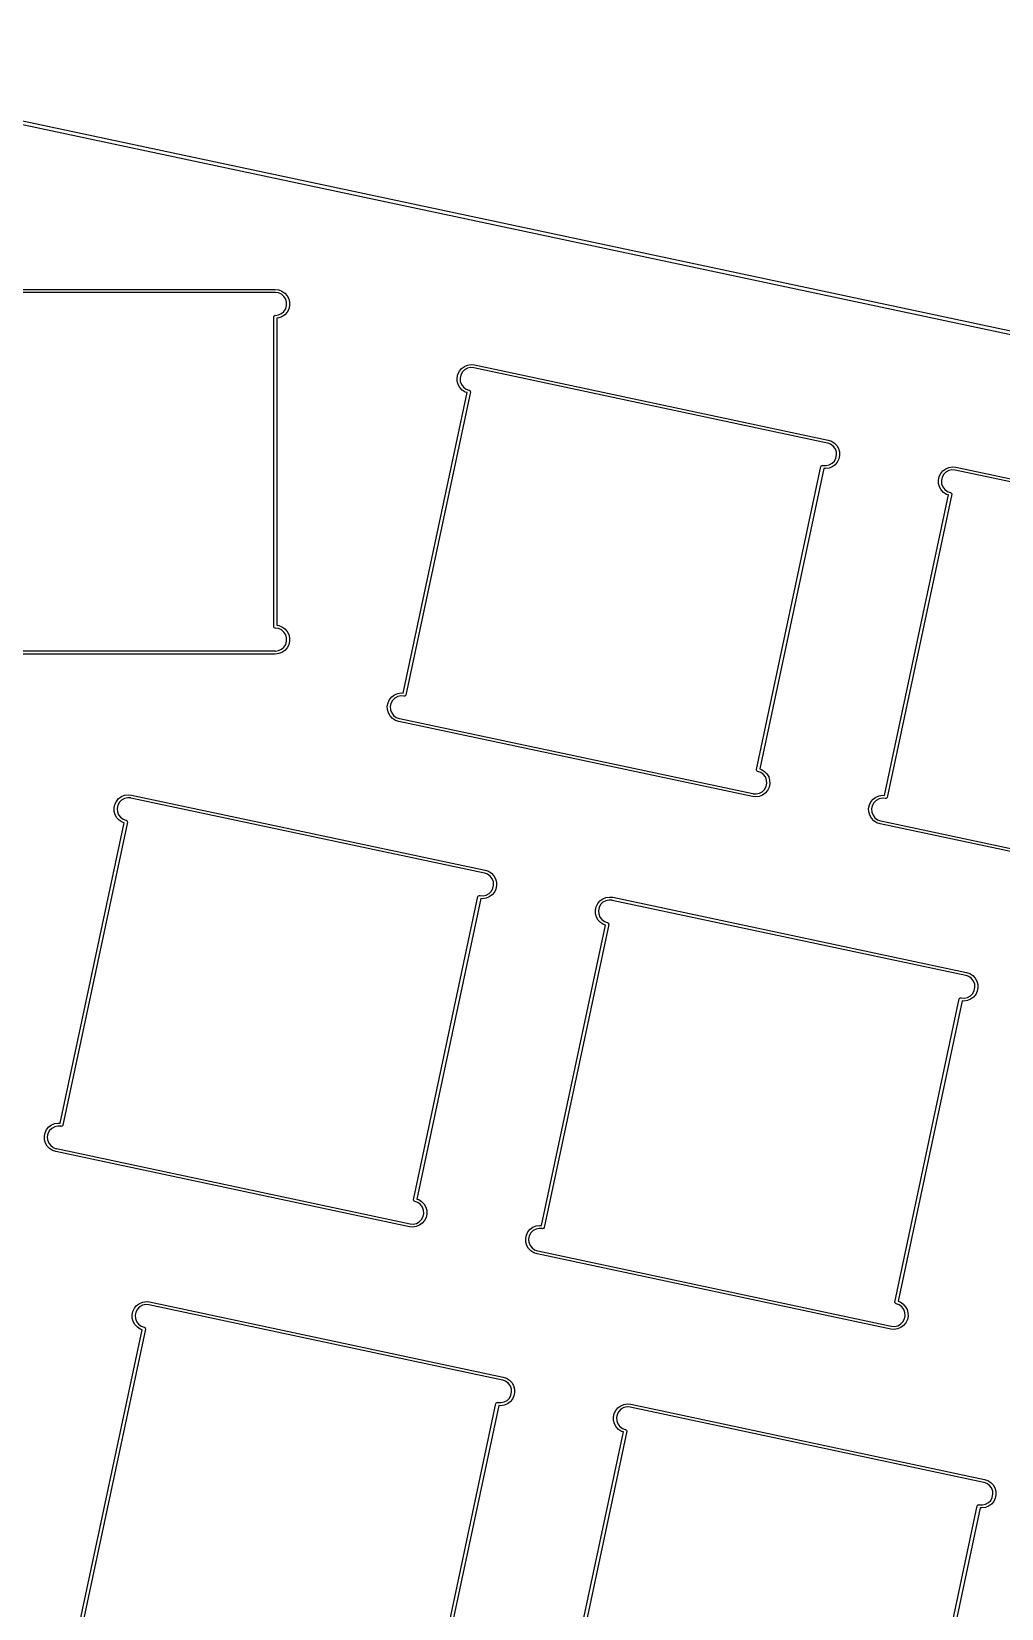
# Model space of a CAD drawing. Extents: x 11 to 430, y -338 to -15.
# Drawn here: x 88 to 125.6, y -272.5 to -211.4 of the extents above; entities that cross this region are included whole.
import ezdxf

# ---------------------------------------------------------------- set-up
doc = ezdxf.new("R2010")
doc.units = 0
doc.layers.add('BLACK', color=7, linetype='CONTINUOUS')

msp = doc.modelspace()

# ---------------------------------------------------------------- linework, layer by layer
at = {"layer": 'BLACK', "linetype": 'CONTINUOUS'}
for p, q in [((179.406, -234.541), (71.3521, -211.575)), ((71.3756, -211.427), (179.437, -234.394)), ((83.4423, -221.412), (97.4377, -221.412)), ((97.4377, -221.532), (83.4423, -221.532)), ((97.4377, -221.412), (97.5717, -221.428)), ((97.4458, -221.529), (97.4377, -221.532)), ((97.5629, -221.545), (97.4458, -221.529)), ((97.678, -221.598), (97.5629, -221.545)), ((97.5717, -221.428), (97.6979, -221.476)), ((97.7736, -221.681), (97.678, -221.598)), ((97.6979, -221.476), (97.809, -221.553)), ((97.809, -221.553), (97.8986, -221.654)), ((97.842, -221.787), (97.7736, -221.681)), ((97.7736, -222.263), (97.842, -222.157)), ((97.8777, -221.909), (97.842, -221.787)), ((97.842, -222.157), (97.8777, -222.035)), ((97.8777, -222.035), (97.8777, -221.909)), ((97.8986, -221.654), (97.9613, -221.773)), ((97.9613, -222.17), (97.8986, -222.29)), ((97.9613, -221.773), (97.9936, -221.904)), ((97.9936, -222.039), (97.9613, -222.17)), ((97.9936, -221.904), (97.9936, -222.039)), ((97.3777, -222.472), (97.3953, -222.429)), ((97.3777, -234.467), (97.3777, -222.472)), ((97.3953, -222.429), (97.4377, -222.412)), ((97.4377, -222.412), (97.4458, -222.415)), ((97.4458, -222.415), (97.5629, -222.398)), ((97.5717, -222.516), (97.4977, -222.525)), ((97.4977, -222.525), (97.4977, -234.415)), ((97.5629, -222.398), (97.678, -222.346)), ((97.6979, -222.468), (97.5717, -222.516)), ((97.678, -222.346), (97.7736, -222.263)), ((97.809, -222.391), (97.6979, -222.468)), ((97.8986, -222.29), (97.809, -222.391)), ((104.506, -224.698), (104.565, -224.577)), ((104.565, -224.577), (104.652, -224.473)), ((104.679, -224.615), (104.619, -224.727)), ((104.652, -224.473), (104.76, -224.393)), ((104.768, -224.525), (104.679, -224.615)), ((104.76, -224.393), (104.885, -224.341)), ((104.879, -224.464), (104.768, -224.525)), ((105.002, -224.437), (104.879, -224.464)), ((104.885, -224.341), (105.018, -224.32)), ((105.12, -224.445), (105.002, -224.437)), ((105.018, -224.32), (105.153, -224.332)), ((105.128, -224.449), (105.12, -224.445)), ((105.128, -224.45), (105.128, -224.449)), ((118.817, -227.359), (105.128, -224.45)), ((105.153, -224.332), (105.153, -224.332)), ((105.153, -224.332), (105.153, -224.332)), ((105.153, -224.332), (105.153, -224.332)), ((105.153, -224.332), (118.842, -227.242)), ((104.478, -224.83), (104.506, -224.698)), ((104.483, -224.965), (104.478, -224.83)), ((104.519, -225.095), (104.483, -224.965)), ((104.586, -225.213), (104.519, -225.095)), ((104.679, -225.311), (104.586, -225.213)), ((104.619, -224.727), (104.593, -224.85)), ((104.593, -224.85), (104.602, -224.976)), ((104.602, -224.976), (104.647, -225.095)), ((104.647, -225.095), (104.723, -225.196)), ((104.723, -225.196), (104.825, -225.271)), ((104.825, -225.271), (104.936, -225.312)), ((102.391, -237.038), (104.863, -225.408)), ((104.991, -225.381), (102.497, -237.115)), ((104.792, -225.384), (104.679, -225.311)), ((104.863, -225.408), (104.792, -225.384)), ((104.936, -225.312), (104.945, -225.31)), ((104.945, -225.31), (104.945, -225.31)), ((104.945, -225.31), (104.945, -225.31)), ((104.945, -225.31), (104.956, -225.318)), ((104.956, -225.318), (104.983, -225.336)), ((104.983, -225.336), (104.983, -225.336)), ((104.983, -225.336), (104.983, -225.336)), ((104.983, -225.336), (104.986, -225.356)), ((104.986, -225.356), (104.991, -225.381)), ((118.826, -227.358), (118.817, -227.359)), ((118.937, -227.399), (118.826, -227.358)), ((118.842, -227.242), (118.842, -227.242)), ((118.842, -227.242), (118.842, -227.242)), ((118.842, -227.242), (118.842, -227.242)), ((118.842, -227.242), (118.97, -227.286)), ((119.039, -227.474), (118.937, -227.399)), ((118.97, -227.286), (119.083, -227.359)), ((119.115, -227.575), (119.039, -227.474)), ((119.083, -227.359), (119.176, -227.457)), ((119.16, -227.693), (119.115, -227.575)), ((119.169, -227.819), (119.16, -227.693)), ((119.176, -227.457), (119.243, -227.574)), ((119.243, -227.574), (119.279, -227.704)), ((119.279, -227.704), (119.284, -227.839)), ((116.069, -240), (118.563, -228.266)), ((118.563, -228.266), (118.575, -228.248)), ((118.575, -228.248), (118.589, -228.228)), ((118.589, -228.228), (118.615, -228.224)), ((118.589, -228.228), (118.589, -228.228)), ((118.589, -228.228), (118.589, -228.228)), ((118.615, -228.224), (118.634, -228.22)), ((118.634, -228.22), (118.634, -228.22)), ((118.634, -228.22), (118.634, -228.22)), ((118.634, -228.22), (118.642, -228.225)), ((118.642, -228.225), (118.76, -228.233)), ((118.877, -228.329), (118.744, -228.349)), ((118.76, -228.233), (118.883, -228.205)), ((119.002, -228.277), (118.877, -228.329)), ((118.883, -228.205), (118.994, -228.144)), ((118.994, -228.144), (119.083, -228.054)), ((119.11, -228.197), (119.002, -228.277)), ((119.083, -228.054), (119.143, -227.943)), ((119.197, -228.093), (119.11, -228.197)), ((119.143, -227.943), (119.169, -227.819)), ((119.255, -227.971), (119.197, -228.093)), ((119.284, -227.839), (119.255, -227.971)), ((123.394, -228.353), (123.518, -228.301)), ((123.518, -228.301), (123.652, -228.281)), ((123.652, -228.281), (123.786, -228.293)), ((123.786, -228.293), (123.786, -228.293)), ((123.786, -228.293), (123.786, -228.293)), ((123.786, -228.293), (137.476, -231.203)), ((118.67, -228.343), (116.197, -239.973)), ((118.744, -228.349), (118.67, -228.343)), ((123.112, -228.791), (123.14, -228.659)), ((123.116, -228.926), (123.112, -228.791)), ((123.153, -229.056), (123.116, -228.926)), ((123.14, -228.659), (123.199, -228.537)), ((123.199, -228.537), (123.285, -228.434)), ((123.253, -228.687), (123.226, -228.811)), ((123.226, -228.811), (123.236, -228.937)), ((123.236, -228.937), (123.281, -229.055)), ((123.313, -228.576), (123.253, -228.687)), ((123.285, -228.434), (123.394, -228.353)), ((123.402, -228.486), (123.313, -228.576)), ((123.513, -228.425), (123.402, -228.486)), ((123.636, -228.397), (123.513, -228.425)), ((123.754, -228.405), (123.636, -228.397)), ((123.761, -228.41), (123.754, -228.405)), ((137.451, -231.32), (123.761, -228.41)), ((121.024, -240.999), (123.496, -229.369)), ((123.625, -229.342), (121.131, -241.075)), ((123.22, -229.173), (123.153, -229.056)), ((123.312, -229.272), (123.22, -229.173)), ((123.281, -229.055), (123.357, -229.156)), ((123.426, -229.345), (123.312, -229.272)), ((123.357, -229.156), (123.459, -229.232)), ((123.496, -229.369), (123.426, -229.345)), ((123.459, -229.232), (123.57, -229.273)), ((123.57, -229.273), (123.578, -229.271)), ((123.578, -229.271), (123.578, -229.271)), ((123.578, -229.271), (123.579, -229.272)), ((123.579, -229.272), (123.616, -229.297)), ((123.616, -229.297), (123.616, -229.297)), ((123.616, -229.297), (123.616, -229.297)), ((123.616, -229.297), (123.619, -229.311)), ((123.619, -229.311), (123.625, -229.342)), ((97.4977, -234.415), (97.5717, -234.424)), ((97.5717, -234.424), (97.6979, -234.471)), ((97.3953, -234.51), (97.3777, -234.467)), ((97.4377, -234.527), (97.3953, -234.51)), ((97.4458, -234.524), (97.4377, -234.527)), ((97.5629, -234.541), (97.4458, -234.524)), ((97.678, -234.593), (97.5629, -234.541)), ((97.7736, -234.676), (97.678, -234.593)), ((97.6979, -234.471), (97.809, -234.548)), ((97.842, -234.783), (97.7736, -234.676)), ((97.809, -234.548), (97.8986, -234.649)), ((97.8777, -234.904), (97.842, -234.783)), ((97.842, -235.152), (97.8777, -235.031)), ((97.8777, -235.031), (97.8777, -234.904)), ((97.8986, -234.649), (97.9613, -234.769)), ((97.9613, -234.769), (97.9936, -234.9)), ((97.9936, -235.035), (97.9613, -235.166)), ((97.9936, -234.9), (97.9936, -235.035)), ((83.4423, -235.407), (97.4377, -235.407)), ((97.4377, -235.527), (83.4423, -235.527)), ((97.4377, -235.407), (97.4458, -235.411)), ((97.4378, -235.527), (97.4377, -235.527)), ((97.5717, -235.511), (97.4378, -235.527)), ((97.4458, -235.411), (97.5629, -235.394)), ((97.5629, -235.394), (97.678, -235.341)), ((97.6979, -235.463), (97.5717, -235.511)), ((97.678, -235.341), (97.7736, -235.258)), ((97.809, -235.386), (97.6979, -235.463)), ((97.7736, -235.258), (97.842, -235.152)), ((97.8986, -235.285), (97.809, -235.386)), ((97.9613, -235.166), (97.8986, -235.285)), ((101.776, -237.542), (101.805, -237.41)), ((101.805, -237.41), (101.863, -237.288)), ((101.863, -237.288), (101.95, -237.184)), ((101.917, -237.438), (101.891, -237.562)), ((101.977, -237.327), (101.917, -237.438)), ((101.95, -237.184), (102.058, -237.104)), ((102.066, -237.237), (101.977, -237.327)), ((102.058, -237.104), (102.183, -237.052)), ((102.177, -237.176), (102.066, -237.237)), ((102.3, -237.148), (102.177, -237.176)), ((102.183, -237.052), (102.316, -237.032)), ((102.418, -237.156), (102.3, -237.148)), ((102.316, -237.032), (102.391, -237.038)), ((102.426, -237.161), (102.418, -237.156)), ((102.437, -237.159), (102.426, -237.161)), ((102.426, -237.161), (102.426, -237.161)), ((102.471, -237.153), (102.437, -237.159)), ((102.484, -237.134), (102.471, -237.153)), ((102.471, -237.153), (102.471, -237.153)), ((102.471, -237.153), (102.471, -237.153)), ((102.497, -237.115), (102.484, -237.134)), ((101.781, -237.677), (101.776, -237.542)), ((101.817, -237.807), (101.781, -237.677)), ((101.884, -237.924), (101.817, -237.807)), ((101.977, -238.022), (101.884, -237.924)), ((101.891, -237.562), (101.9, -237.688)), ((101.9, -237.688), (101.945, -237.806)), ((101.945, -237.806), (102.021, -237.907)), ((102.09, -238.095), (101.977, -238.022)), ((102.021, -237.907), (102.123, -237.982)), ((102.218, -238.139), (102.09, -238.095)), ((102.123, -237.982), (102.234, -238.023)), ((102.234, -238.023), (102.243, -238.022)), ((102.243, -238.022), (115.932, -240.931)), ((115.907, -241.049), (102.218, -238.139)), ((102.218, -238.139), (102.218, -238.139)), ((116.073, -240.02), (116.069, -240)), ((116.077, -240.045), (116.073, -240.02)), ((116.094, -240.056), (116.077, -240.045)), ((116.077, -240.045), (116.077, -240.045)), ((116.077, -240.045), (116.077, -240.045)), ((116.115, -240.071), (116.094, -240.056)), ((116.124, -240.069), (116.115, -240.071)), ((116.115, -240.071), (116.115, -240.071)), ((116.115, -240.071), (116.115, -240.071)), ((116.235, -240.11), (116.124, -240.069)), ((116.197, -239.973), (116.268, -239.997)), ((116.337, -240.185), (116.235, -240.11)), ((116.268, -239.997), (116.381, -240.07)), ((116.413, -240.286), (116.337, -240.185)), ((116.381, -240.07), (116.474, -240.168)), ((116.458, -240.405), (116.413, -240.286)), ((116.441, -240.654), (116.467, -240.531)), ((116.467, -240.531), (116.458, -240.405)), ((116.474, -240.168), (116.541, -240.286)), ((116.541, -240.286), (116.577, -240.416)), ((116.577, -240.416), (116.582, -240.551)), ((91.2876, -241.23), (91.3738, -241.126)), ((91.3738, -241.126), (91.4824, -241.046)), ((91.4824, -241.046), (91.607, -240.994)), ((91.6012, -241.117), (91.4904, -241.179)), ((91.7247, -241.09), (91.6012, -241.117)), ((91.607, -240.994), (91.7405, -240.973)), ((91.8427, -241.098), (91.7247, -241.09)), ((91.7405, -240.973), (91.875, -240.985)), ((91.85, -241.103), (91.8427, -241.098)), ((105.54, -244.013), (91.85, -241.103)), ((91.85, -241.103), (91.85, -241.103)), ((91.875, -240.985), (91.8749, -240.985)), ((91.8749, -240.985), (105.565, -243.895)), ((116.042, -241.061), (115.907, -241.049)), ((115.907, -241.049), (115.907, -241.049)), ((115.907, -241.049), (115.907, -241.049)), ((115.907, -241.049), (115.907, -241.049)), ((115.932, -240.931), (115.94, -240.936)), ((115.94, -240.936), (116.058, -240.944)), ((116.175, -241.04), (116.042, -241.061)), ((116.058, -240.944), (116.181, -240.917)), ((116.3, -240.988), (116.175, -241.04)), ((116.181, -240.917), (116.292, -240.856)), ((116.292, -240.856), (116.381, -240.766)), ((116.408, -240.908), (116.3, -240.988)), ((116.381, -240.766), (116.441, -240.654)), ((116.495, -240.804), (116.408, -240.908)), ((116.554, -240.683), (116.495, -240.804)), ((116.582, -240.551), (116.554, -240.683)), ((120.497, -241.249), (120.583, -241.145)), ((120.583, -241.145), (120.692, -241.065)), ((120.692, -241.065), (120.817, -241.013)), ((120.811, -241.136), (120.7, -241.197)), ((120.934, -241.109), (120.811, -241.136)), ((120.817, -241.013), (120.95, -240.992)), ((121.052, -241.117), (120.934, -241.109)), ((120.95, -240.992), (121.024, -240.999)), ((121.059, -241.122), (121.052, -241.117)), ((121.074, -241.119), (121.059, -241.122)), ((121.059, -241.122), (121.059, -241.122)), ((121.105, -241.113), (121.074, -241.119)), ((121.117, -241.096), (121.105, -241.113)), ((121.105, -241.113), (121.105, -241.113)), ((121.131, -241.075), (121.117, -241.096)), ((91.2007, -241.484), (91.2287, -241.352)), ((91.205, -241.619), (91.2007, -241.484)), ((91.2415, -241.749), (91.205, -241.619)), ((91.2287, -241.352), (91.2876, -241.23)), ((91.3081, -241.866), (91.2415, -241.749)), ((91.3412, -241.38), (91.3149, -241.504)), ((91.3149, -241.504), (91.3246, -241.63)), ((91.3246, -241.63), (91.3694, -241.748)), ((91.4014, -241.268), (91.3412, -241.38)), ((91.3694, -241.748), (91.4457, -241.849)), ((91.4904, -241.179), (91.4014, -241.268)), ((120.41, -241.502), (120.438, -241.37)), ((120.415, -241.637), (120.41, -241.502)), ((120.451, -241.767), (120.415, -241.637)), ((120.438, -241.37), (120.497, -241.249)), ((120.551, -241.399), (120.524, -241.522)), ((120.524, -241.522), (120.534, -241.649)), ((120.534, -241.649), (120.579, -241.767)), ((120.611, -241.287), (120.551, -241.399)), ((120.7, -241.197), (120.611, -241.287)), ((89.1129, -253.691), (91.5849, -242.061)), ((91.7132, -242.035), (89.2193, -253.768)), ((91.4008, -241.964), (91.3081, -241.866)), ((91.5144, -242.037), (91.4008, -241.964)), ((91.4457, -241.849), (91.5473, -241.924)), ((91.5849, -242.061), (91.5144, -242.037)), ((91.5473, -241.924), (91.6584, -241.965)), ((91.6584, -241.965), (91.667, -241.964)), ((91.667, -241.964), (91.667, -241.964)), ((91.667, -241.964), (91.6888, -241.979)), ((91.6888, -241.979), (91.7049, -241.99)), ((91.7049, -241.99), (91.7049, -241.99)), ((91.7049, -241.99), (91.7049, -241.99)), ((91.7049, -241.99), (91.7093, -242.014)), ((91.7093, -242.014), (91.7132, -242.035)), ((91.7132, -242.035), (91.7132, -242.035)), ((120.518, -241.885), (120.451, -241.767)), ((120.61, -241.983), (120.518, -241.885)), ((120.579, -241.767), (120.655, -241.868)), ((120.724, -242.056), (120.61, -241.983)), ((120.655, -241.868), (120.757, -241.943)), ((120.852, -242.1), (120.724, -242.056)), ((120.757, -241.943), (120.868, -241.984)), ((134.541, -245.01), (120.852, -242.1)), ((120.852, -242.1), (120.852, -242.1)), ((120.852, -242.1), (120.852, -242.1)), ((120.868, -241.984), (120.877, -241.982)), ((120.877, -241.982), (120.877, -241.982)), ((120.877, -241.982), (134.566, -244.892)), ((105.548, -244.011), (105.54, -244.013)), ((105.54, -244.013), (105.54, -244.013)), ((105.659, -244.052), (105.548, -244.011)), ((105.565, -243.895), (105.565, -243.895)), ((105.565, -243.895), (105.692, -243.939)), ((105.761, -244.127), (105.659, -244.052)), ((105.692, -243.939), (105.806, -244.012)), ((105.837, -244.228), (105.761, -244.127)), ((105.806, -244.012), (105.898, -244.11)), ((105.898, -244.11), (105.965, -244.228)), ((105.605, -244.859), (105.716, -244.798)), ((105.716, -244.798), (105.805, -244.708)), ((105.805, -244.708), (105.865, -244.596)), ((105.919, -244.746), (105.833, -244.85)), ((105.882, -244.346), (105.837, -244.228)), ((105.865, -244.596), (105.892, -244.473)), ((105.892, -244.473), (105.882, -244.346)), ((105.978, -244.625), (105.919, -244.746)), ((105.965, -244.228), (106.002, -244.358)), ((106.006, -244.493), (105.978, -244.625)), ((106.002, -244.358), (106.006, -244.493)), ((102.791, -256.653), (105.285, -244.92)), ((105.392, -244.996), (102.92, -256.626)), ((105.285, -244.92), (105.311, -244.882)), ((105.285, -244.92), (105.285, -244.92)), ((105.311, -244.882), (105.348, -244.875)), ((105.348, -244.875), (105.357, -244.873)), ((105.357, -244.873), (105.357, -244.873)), ((105.357, -244.873), (105.364, -244.878)), ((105.364, -244.878), (105.482, -244.886)), ((105.466, -245.003), (105.392, -244.996)), ((105.6, -244.982), (105.466, -245.003)), ((105.482, -244.886), (105.605, -244.859)), ((105.724, -244.93), (105.6, -244.982)), ((105.833, -244.85), (105.724, -244.93)), ((109.834, -245.444), (109.863, -245.312)), ((109.863, -245.312), (109.921, -245.191)), ((109.921, -245.191), (110.008, -245.087)), ((109.975, -245.341), (109.949, -245.464)), ((110.035, -245.229), (109.975, -245.341)), ((110.008, -245.087), (110.116, -245.007)), ((110.124, -245.139), (110.035, -245.229)), ((110.116, -245.007), (110.241, -244.955)), ((110.235, -245.078), (110.124, -245.139)), ((110.358, -245.051), (110.235, -245.078)), ((110.241, -244.955), (110.374, -244.934)), ((110.477, -245.059), (110.358, -245.051)), ((110.374, -244.934), (110.508, -244.946)), ((110.484, -245.064), (110.477, -245.059)), ((124.173, -247.973), (110.484, -245.064)), ((110.484, -245.064), (110.484, -245.064)), ((110.508, -244.946), (110.508, -244.946)), ((110.508, -244.946), (110.509, -244.946)), ((110.509, -244.946), (110.509, -244.946)), ((110.509, -244.946), (124.198, -247.856)), ((107.747, -257.652), (110.219, -246.022)), ((110.347, -245.995), (107.853, -257.729)), ((109.839, -245.579), (109.834, -245.444)), ((109.875, -245.709), (109.839, -245.579)), ((109.942, -245.827), (109.875, -245.709)), ((110.035, -245.925), (109.942, -245.827)), ((109.949, -245.464), (109.958, -245.591)), ((109.958, -245.591), (110.003, -245.709)), ((110.003, -245.709), (110.079, -245.81)), ((110.148, -245.998), (110.035, -245.925)), ((110.079, -245.81), (110.181, -245.885)), ((110.219, -246.022), (110.148, -245.998)), ((110.181, -245.885), (110.292, -245.926)), ((110.292, -245.926), (110.301, -245.924)), ((110.301, -245.924), (110.301, -245.924)), ((110.301, -245.924), (110.339, -245.95)), ((110.339, -245.95), (110.344, -245.981)), ((110.344, -245.981), (110.347, -245.995)), ((110.347, -245.995), (110.347, -245.995)), ((124.198, -247.856), (124.198, -247.856)), ((124.198, -247.856), (124.326, -247.9)), ((124.182, -247.972), (124.173, -247.973)), ((124.173, -247.973), (124.173, -247.973)), ((124.293, -248.013), (124.182, -247.972)), ((124.395, -248.088), (124.293, -248.013)), ((124.326, -247.9), (124.439, -247.973)), ((124.471, -248.189), (124.395, -248.088)), ((124.439, -247.973), (124.532, -248.071)), ((124.516, -248.307), (124.471, -248.189)), ((124.499, -248.557), (124.525, -248.433)), ((124.525, -248.433), (124.516, -248.307)), ((124.532, -248.071), (124.599, -248.188)), ((124.599, -248.188), (124.635, -248.318)), ((124.64, -248.453), (124.612, -248.585)), ((124.635, -248.318), (124.64, -248.453)), ((121.425, -260.614), (123.919, -248.88)), ((124.026, -248.957), (121.553, -260.587)), ((123.919, -248.88), (123.921, -248.878)), ((123.921, -248.878), (123.93, -248.865)), ((123.93, -248.865), (123.945, -248.843)), ((123.945, -248.843), (123.959, -248.84)), ((123.945, -248.843), (123.945, -248.843)), ((123.945, -248.843), (123.945, -248.843)), ((123.959, -248.84), (123.99, -248.834)), ((123.99, -248.834), (123.99, -248.834)), ((123.99, -248.834), (123.998, -248.839)), ((123.998, -248.839), (124.116, -248.847)), ((124.1, -248.964), (124.026, -248.957)), ((124.233, -248.943), (124.1, -248.964)), ((124.116, -248.847), (124.239, -248.82)), ((124.358, -248.891), (124.233, -248.943)), ((124.239, -248.82), (124.35, -248.758)), ((124.35, -248.758), (124.439, -248.669)), ((124.466, -248.811), (124.358, -248.891)), ((124.439, -248.669), (124.499, -248.557)), ((124.553, -248.707), (124.466, -248.811)), ((124.612, -248.585), (124.553, -248.707)), ((88.5268, -254.063), (88.5857, -253.941)), ((88.5857, -253.941), (88.6719, -253.838)), ((88.6719, -253.838), (88.7805, -253.757)), ((88.7885, -253.89), (88.6994, -253.98)), ((88.7805, -253.757), (88.9051, -253.705)), ((88.8993, -253.829), (88.7885, -253.89)), ((89.0228, -253.801), (88.8993, -253.829)), ((88.9051, -253.705), (89.0386, -253.685)), ((89.1407, -253.809), (89.0228, -253.801)), ((89.0386, -253.685), (89.1129, -253.691)), ((89.1481, -253.814), (89.1407, -253.809)), ((89.1715, -253.81), (89.1481, -253.814)), ((89.1481, -253.814), (89.1481, -253.814)), ((89.1481, -253.814), (89.1481, -253.814)), ((89.1932, -253.806), (89.1715, -253.81)), ((89.1933, -253.806), (89.1932, -253.806)), ((89.209, -253.783), (89.1933, -253.806)), ((89.1933, -253.806), (89.1933, -253.806)), ((89.2193, -253.768), (89.209, -253.783)), ((89.2193, -253.768), (89.2193, -253.768)), ((89.2193, -253.768), (89.2193, -253.768)), ((88.4988, -254.195), (88.5268, -254.063)), ((88.5031, -254.33), (88.4988, -254.195)), ((88.5396, -254.46), (88.5031, -254.33)), ((88.6062, -254.577), (88.5396, -254.46)), ((88.6989, -254.676), (88.6062, -254.577)), ((88.6393, -254.091), (88.613, -254.215)), ((88.613, -254.215), (88.6227, -254.341)), ((88.6227, -254.341), (88.6674, -254.46)), ((88.6994, -253.98), (88.6393, -254.091)), ((88.6674, -254.46), (88.7438, -254.56)), ((88.7438, -254.56), (88.8454, -254.636)), ((88.8125, -254.749), (88.6989, -254.676)), ((88.9402, -254.792), (88.8125, -254.749)), ((88.8454, -254.636), (88.9565, -254.677)), ((102.63, -257.702), (88.9402, -254.792)), ((88.9402, -254.792), (88.9402, -254.792)), ((88.9402, -254.792), (88.9402, -254.792)), ((88.9565, -254.677), (88.9651, -254.675)), ((88.9651, -254.675), (88.9651, -254.675)), ((88.9651, -254.675), (88.9651, -254.675)), ((88.9651, -254.675), (102.655, -257.585)), ((102.794, -256.664), (102.791, -256.653)), ((102.791, -256.653), (102.791, -256.653)), ((102.8, -256.698), (102.794, -256.664)), ((102.809, -256.704), (102.8, -256.698)), ((102.8, -256.698), (102.8, -256.698)), ((102.8, -256.698), (102.8, -256.698)), ((102.838, -256.724), (102.809, -256.704)), ((102.846, -256.722), (102.838, -256.724)), ((102.838, -256.724), (102.838, -256.724)), ((102.957, -256.763), (102.846, -256.722)), ((102.92, -256.626), (102.99, -256.65)), ((103.059, -256.839), (102.957, -256.763)), ((102.99, -256.65), (103.104, -256.724)), ((103.135, -256.94), (103.059, -256.839)), ((103.104, -256.724), (103.197, -256.822)), ((103.18, -257.058), (103.135, -256.94)), ((103.197, -256.822), (103.263, -256.939)), ((103.263, -256.939), (103.3, -257.069)), ((102.655, -257.585), (102.655, -257.585)), ((102.655, -257.585), (102.662, -257.59)), ((102.662, -257.59), (102.78, -257.598)), ((102.78, -257.598), (102.904, -257.57)), ((102.904, -257.57), (103.014, -257.509)), ((103.014, -257.509), (103.103, -257.419)), ((103.131, -257.562), (103.022, -257.642)), ((103.103, -257.419), (103.163, -257.308)), ((103.217, -257.458), (103.131, -257.562)), ((103.163, -257.308), (103.19, -257.184)), ((103.19, -257.184), (103.18, -257.058)), ((103.276, -257.336), (103.217, -257.458)), ((103.304, -257.204), (103.276, -257.336)), ((103.3, -257.069), (103.304, -257.204)), ((102.764, -257.714), (102.63, -257.702)), ((102.63, -257.702), (102.63, -257.702)), ((102.898, -257.694), (102.764, -257.714)), ((103.022, -257.642), (102.898, -257.694)), ((107.133, -258.156), (107.161, -258.024)), ((107.137, -258.291), (107.133, -258.156)), ((107.161, -258.024), (107.219, -257.902)), ((107.219, -257.902), (107.306, -257.798)), ((107.273, -258.052), (107.247, -258.176)), ((107.247, -258.176), (107.256, -258.302)), ((107.333, -257.941), (107.273, -258.052)), ((107.306, -257.798), (107.414, -257.718)), ((107.422, -257.851), (107.333, -257.941)), ((107.414, -257.718), (107.539, -257.666)), ((107.533, -257.79), (107.422, -257.851)), ((107.656, -257.762), (107.533, -257.79)), ((107.539, -257.666), (107.672, -257.646)), ((107.775, -257.77), (107.656, -257.762)), ((107.672, -257.646), (107.747, -257.652)), ((107.782, -257.775), (107.775, -257.77)), ((107.813, -257.769), (107.782, -257.775)), ((107.782, -257.775), (107.782, -257.775)), ((107.827, -257.767), (107.813, -257.769)), ((107.853, -257.729), (107.827, -257.767)), ((107.827, -257.767), (107.827, -257.767)), ((107.827, -257.767), (107.827, -257.767)), ((107.173, -258.421), (107.137, -258.291)), ((107.24, -258.538), (107.173, -258.421)), ((107.333, -258.636), (107.24, -258.538)), ((107.256, -258.302), (107.301, -258.42)), ((107.301, -258.42), (107.378, -258.521)), ((107.446, -258.709), (107.333, -258.636)), ((107.378, -258.521), (107.479, -258.597)), ((107.574, -258.753), (107.446, -258.709)), ((107.479, -258.597), (107.59, -258.637)), ((121.263, -261.663), (107.574, -258.753)), ((107.574, -258.753), (107.574, -258.753)), ((107.59, -258.637), (107.594, -258.637)), ((107.594, -258.637), (107.599, -258.636)), ((107.599, -258.636), (107.599, -258.636)), ((107.599, -258.636), (121.288, -261.546)), ((92.0715, -260.75), (92.1801, -260.67)), ((92.1801, -260.67), (92.3047, -260.618)), ((92.3047, -260.618), (92.4381, -260.597)), ((92.4381, -260.597), (92.5726, -260.609)), ((92.5726, -260.609), (92.5726, -260.609)), ((92.5726, -260.609), (92.5726, -260.609)), ((92.5726, -260.609), (106.262, -263.519)), ((121.426, -260.618), (121.425, -260.614)), ((121.425, -260.614), (121.425, -260.614)), ((121.434, -260.659), (121.426, -260.618)), ((121.471, -260.685), (121.434, -260.659)), ((121.48, -260.683), (121.471, -260.685)), ((121.471, -260.685), (121.471, -260.685)), ((121.591, -260.724), (121.48, -260.683)), ((121.553, -260.587), (121.624, -260.611)), ((121.624, -260.611), (121.738, -260.684)), ((121.738, -260.684), (121.83, -260.782)), ((91.8984, -261.108), (91.9264, -260.975)), ((91.9027, -261.242), (91.8984, -261.108)), ((91.9392, -261.372), (91.9027, -261.242)), ((91.9264, -260.975), (91.9853, -260.854)), ((91.9853, -260.854), (92.0715, -260.75)), ((92.0389, -261.004), (92.0126, -261.127)), ((92.0126, -261.127), (92.0223, -261.254)), ((92.0223, -261.254), (92.067, -261.372)), ((92.0991, -260.892), (92.0389, -261.004)), ((92.1881, -260.802), (92.0991, -260.892)), ((92.2989, -260.741), (92.1881, -260.802)), ((92.4224, -260.714), (92.2989, -260.741)), ((92.5404, -260.722), (92.4224, -260.714)), ((92.5477, -260.727), (92.5404, -260.722)), ((106.237, -263.637), (92.5477, -260.727)), ((121.693, -260.799), (121.591, -260.724)), ((121.769, -260.9), (121.693, -260.799)), ((121.737, -261.38), (121.797, -261.269)), ((121.814, -261.019), (121.769, -260.9)), ((121.797, -261.269), (121.823, -261.145)), ((121.823, -261.145), (121.814, -261.019)), ((121.83, -260.782), (121.897, -260.9)), ((121.91, -261.297), (121.851, -261.418)), ((121.897, -260.9), (121.933, -261.03)), ((121.938, -261.165), (121.91, -261.297)), ((121.933, -261.03), (121.938, -261.165)), ((89.8105, -273.315), (92.2826, -261.685)), ((92.4109, -261.659), (89.9169, -273.392)), ((92.0058, -261.49), (91.9392, -261.372)), ((92.0985, -261.588), (92.0058, -261.49)), ((92.067, -261.372), (92.1434, -261.473)), ((92.212, -261.661), (92.0985, -261.588)), ((92.1434, -261.473), (92.245, -261.548)), ((92.2826, -261.685), (92.212, -261.661)), ((92.245, -261.548), (92.3561, -261.589)), ((92.3561, -261.589), (92.3647, -261.588)), ((92.3647, -261.588), (92.3853, -261.602)), ((92.3853, -261.602), (92.4025, -261.614)), ((92.4025, -261.614), (92.406, -261.632)), ((92.406, -261.632), (92.4109, -261.659)), ((121.398, -261.675), (121.263, -261.663)), ((121.263, -261.663), (121.263, -261.663)), ((121.263, -261.663), (121.263, -261.663)), ((121.288, -261.546), (121.288, -261.546)), ((121.288, -261.546), (121.296, -261.551)), ((121.296, -261.551), (121.414, -261.558)), ((121.531, -261.654), (121.398, -261.675)), ((121.414, -261.558), (121.537, -261.531)), ((121.656, -261.602), (121.531, -261.654)), ((121.537, -261.531), (121.648, -261.47)), ((121.648, -261.47), (121.737, -261.38)), ((121.765, -261.522), (121.656, -261.602)), ((121.851, -261.418), (121.765, -261.522)), ((106.246, -263.635), (106.237, -263.637)), ((106.237, -263.637), (106.237, -263.637)), ((106.237, -263.637), (106.237, -263.637)), ((106.357, -263.676), (106.246, -263.635)), ((106.262, -263.519), (106.262, -263.519)), ((106.262, -263.519), (106.262, -263.519)), ((106.262, -263.519), (106.262, -263.519)), ((106.262, -263.519), (106.39, -263.563)), ((106.459, -263.751), (106.357, -263.676)), ((106.39, -263.563), (106.503, -263.636)), ((106.503, -263.636), (106.596, -263.734)), ((106.596, -263.734), (106.663, -263.852)), ((106.414, -264.421), (106.503, -264.332)), ((106.535, -263.852), (106.459, -263.751)), ((106.503, -264.332), (106.563, -264.22)), ((106.58, -263.97), (106.535, -263.852)), ((106.563, -264.22), (106.589, -264.097)), ((106.589, -264.097), (106.58, -263.97)), ((106.675, -264.248), (106.617, -264.37)), ((106.663, -263.852), (106.699, -263.982)), ((106.703, -264.116), (106.675, -264.248)), ((106.699, -263.982), (106.703, -264.116)), ((103.489, -276.277), (105.983, -264.544)), ((106.09, -264.62), (103.617, -276.25)), ((105.983, -264.544), (105.998, -264.522)), ((105.998, -264.522), (106.009, -264.506)), ((106.009, -264.506), (106.036, -264.501)), ((106.009, -264.506), (106.009, -264.506)), ((106.009, -264.506), (106.009, -264.506)), ((106.036, -264.501), (106.054, -264.497)), ((106.054, -264.497), (106.054, -264.497)), ((106.054, -264.497), (106.054, -264.497)), ((106.054, -264.497), (106.061, -264.502)), ((106.061, -264.502), (106.18, -264.51)), ((106.164, -264.627), (106.09, -264.62)), ((106.297, -264.606), (106.164, -264.627)), ((106.18, -264.51), (106.303, -264.483)), ((106.422, -264.554), (106.297, -264.606)), ((106.303, -264.483), (106.414, -264.421)), ((106.53, -264.474), (106.422, -264.554)), ((106.617, -264.37), (106.53, -264.474)), ((110.532, -265.068), (110.56, -264.936)), ((110.56, -264.936), (110.619, -264.815)), ((110.619, -264.815), (110.705, -264.711)), ((110.733, -264.853), (110.673, -264.964)), ((110.705, -264.711), (110.814, -264.631)), ((110.822, -264.763), (110.733, -264.853)), ((110.814, -264.631), (110.938, -264.579)), ((110.933, -264.702), (110.822, -264.763)), ((111.056, -264.675), (110.933, -264.702)), ((110.938, -264.579), (111.072, -264.558)), ((111.174, -264.682), (111.056, -264.675)), ((111.072, -264.558), (111.206, -264.57)), ((111.181, -264.687), (111.174, -264.682)), ((124.871, -267.597), (111.181, -264.687)), ((111.206, -264.57), (111.206, -264.57)), ((111.206, -264.57), (111.206, -264.57)), ((111.206, -264.57), (124.896, -267.48)), ((110.536, -265.203), (110.532, -265.068)), ((110.573, -265.333), (110.536, -265.203)), ((110.639, -265.451), (110.573, -265.333)), ((110.732, -265.549), (110.639, -265.451)), ((110.673, -264.964), (110.646, -265.088)), ((110.646, -265.088), (110.656, -265.214)), ((110.656, -265.214), (110.701, -265.333)), ((110.701, -265.333), (110.777, -265.434)), ((110.846, -265.622), (110.732, -265.549)), ((110.777, -265.434), (110.879, -265.509)), ((110.879, -265.509), (110.99, -265.55)), ((110.99, -265.55), (110.998, -265.548)), ((110.998, -265.548), (111.036, -265.574)), ((108.444, -277.276), (110.916, -265.646)), ((111.045, -265.619), (108.551, -277.353)), ((110.916, -265.646), (110.846, -265.622)), ((111.036, -265.574), (111.045, -265.619)), ((124.88, -267.596), (124.871, -267.597)), ((124.871, -267.597), (124.871, -267.597)), ((124.871, -267.597), (124.871, -267.597)), ((124.991, -267.636), (124.88, -267.596)), ((124.896, -267.48), (124.896, -267.48)), ((124.896, -267.48), (125.024, -267.524)), ((125.092, -267.712), (124.991, -267.636)), ((125.024, -267.524), (125.137, -267.597)), ((125.169, -267.813), (125.092, -267.712)), ((125.137, -267.597), (125.23, -267.695)), ((125.213, -267.931), (125.169, -267.813)), ((125.223, -268.057), (125.213, -267.931)), ((125.23, -267.695), (125.296, -267.812)), ((125.296, -267.812), (125.333, -267.942)), ((125.333, -267.942), (125.337, -268.077)), ((122.123, -280.238), (124.617, -268.504)), ((124.723, -268.581), (122.251, -280.211)), ((124.617, -268.504), (124.631, -268.484)), ((124.617, -268.504), (124.617, -268.504)), ((124.617, -268.504), (124.617, -268.504)), ((124.631, -268.484), (124.643, -268.466)), ((124.643, -268.466), (124.665, -268.462)), ((124.643, -268.466), (124.643, -268.466)), ((124.643, -268.466), (124.643, -268.466)), ((124.665, -268.462), (124.688, -268.458)), ((124.688, -268.458), (124.688, -268.458)), ((124.688, -268.458), (124.688, -268.458)), ((124.688, -268.458), (124.695, -268.463)), ((124.695, -268.463), (124.813, -268.471)), ((124.797, -268.587), (124.723, -268.581)), ((124.931, -268.567), (124.797, -268.587)), ((124.813, -268.471), (124.937, -268.443)), ((125.056, -268.515), (124.931, -268.567)), ((124.937, -268.443), (125.048, -268.382)), ((125.048, -268.382), (125.137, -268.292)), ((125.164, -268.435), (125.056, -268.515)), ((125.137, -268.292), (125.197, -268.181)), ((125.25, -268.331), (125.164, -268.435)), ((125.197, -268.181), (125.223, -268.057)), ((125.309, -268.209), (125.25, -268.331)), ((125.337, -268.077), (125.309, -268.209))]:
    msp.add_line(p, q, dxfattribs=at)

doc.saveas('drawing.dxf')
